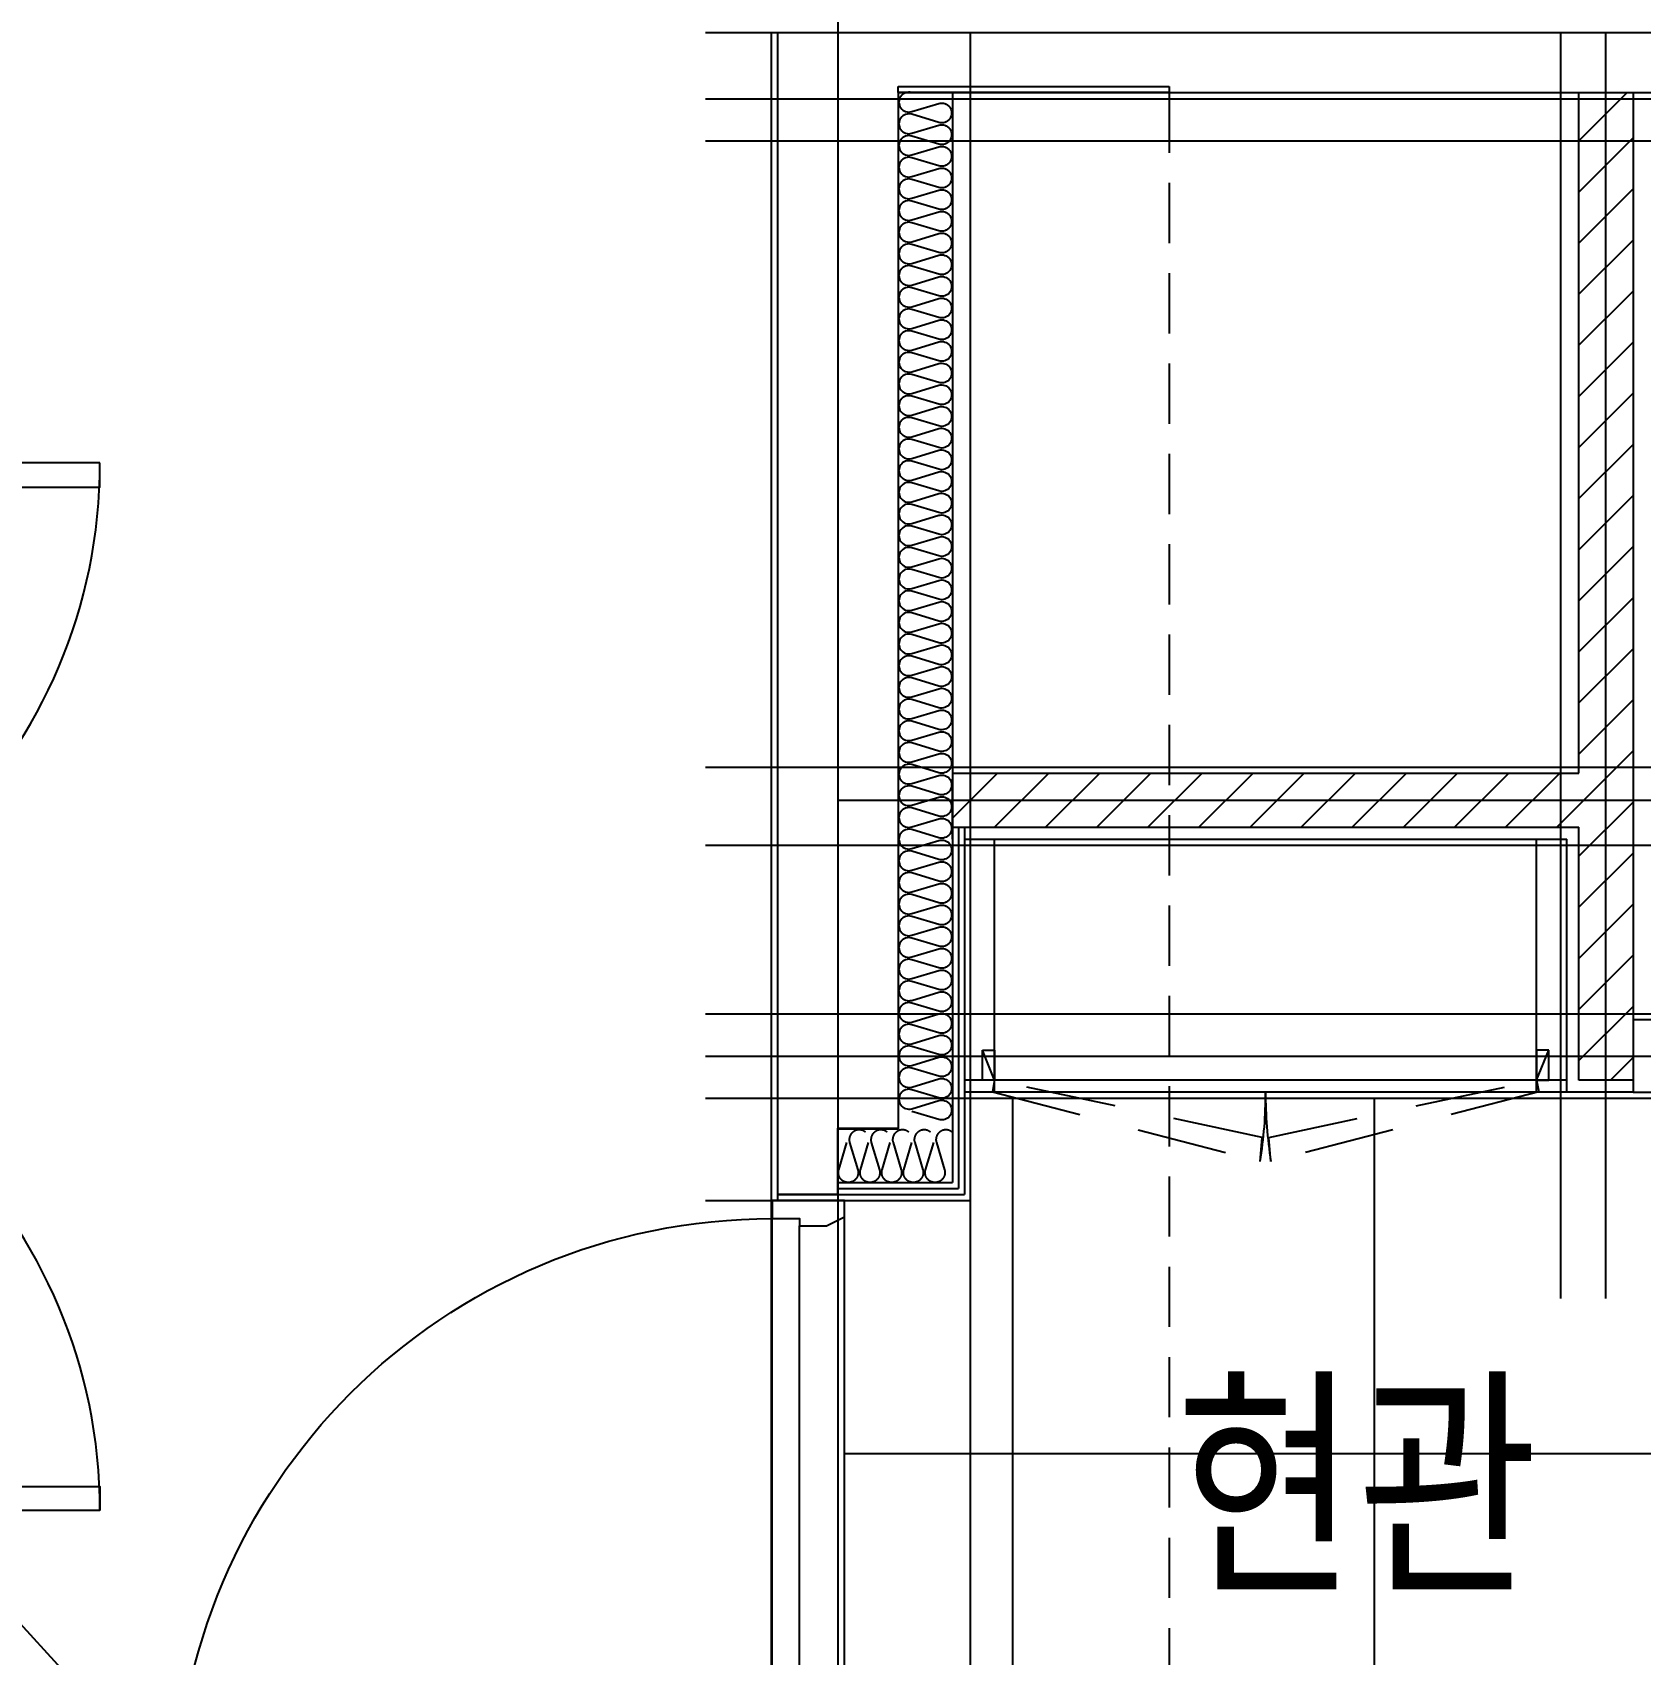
# Model space of a CAD drawing. Header units: millimetres. Extents: x 0 to 1390178, y 0 to 110113.
# Drawn here: x 721995 to 724665, y 31977 to 34671 of the extents above; entities that cross this region are included whole.
import ezdxf
from ezdxf.enums import TextEntityAlignment as Align
from ezdxf.xclip import XClip

# ---------------------------------------------------------------- set-up
doc = ezdxf.new("R2010")
doc.units = ezdxf.units.MM
doc.header["$LTSCALE"] = 100
doc.header["$XCLIPFRAME"] = 0
for name, pattern in [('X - 단위세대 확장형$0$CEN', [62, 60, -1, 0, -1]), ('X - 단위세대 확장형$0$HID', [1.5, 1, -0.5]), ('X - 단위세대 확장형$0$X-84$0$HD', [2.5, 1.5, -1]), ('X - 평면도$0$CEN', [62, 60, -1, 0, -1])]:
    doc.linetypes.add(name, pattern=pattern)
doc.layers.get('DEFPOINTS').update_dxf_attribs({"color": 145})
for name, color, linetype in [('AA-XXXX-TEXT', 3, 'Continuous'), ('SYM', 7, 'Continuous'), ('X - 단위세대 확장형$0$A-CEN', 1, 'X - 단위세대 확장형$0$CEN'), ('X - 단위세대 확장형$0$A-CON', 2, 'Continuous'), ('X - 단위세대 확장형$0$A-FIN', 8, 'Continuous'), ('X - 단위세대 확장형$0$A-GIP', 6, 'Continuous'), ('X - 단위세대 확장형$0$A-INS', 9, 'Continuous'), ('X - 단위세대 확장형$0$A-TILE', 253, 'Continuous'), ('X - 단위세대 확장형$0$A-WALB', 3, 'Continuous'), ('X - 단위세대 확장형$0$AA-WAXM-CONC', 2, 'Continuous'), ('X - 단위세대 확장형$0$AA-WAXM-DRYW', 7, 'Continuous'), ('X - 단위세대 확장형$0$AA-XXXX-CNTL', 1, 'X - 단위세대 확장형$0$CEN'), ('X - 단위세대 확장형$0$AA-XXXX-PATT', 8, 'Continuous'), ('X - 단위세대 확장형$0$X-84$0$AA-XXXX-FINL', 6, 'Continuous'), ('X - 단위세대 확장형$0$X-84$0$AA-XXXX-FUR', 8, 'Continuous'), ('X - 단위세대 확장형$0$결로방지단열재', 7, 'X - 단위세대 확장형$0$HID'), ('X - 평면도$0$AA-XXXX-CNTL', 1, 'X - 평면도$0$CEN')]:
    doc.layers.add(name, color=color, linetype=linetype)
doc.layers.add('X - 단위세대 확장형$0$A-door', color=4, linetype='Continuous', lineweight=25)
doc.layers.add('X - 평면도$0$A-door', color=4, linetype='Continuous', lineweight=25)
for name, color, linetype, plot in [('X - 단위세대 확장형$0$A-MC', 171, 'Continuous', False), ('X - 평면도$0$25', 25, 'Continuous', False), ('X - 평면도$0$DEFPOINT', 163, 'Continuous', False)]:
    doc.layers.add(name, color=color, linetype=linetype, plot=plot)
doc.styles.add('HAUD01', font='Dotum.ttf')

# ---------------------------------------------------------------- blocks, each defined once
blk = doc.blocks.new('X - 단위세대 확장형$0$D2-1050')
at = {"layer": 'DEFPOINTS'}
for p, q in [((-150, 109), (-150, 209)), ((1140, 109), (1140, 209)), ((-40, 109), (-150, 109)), ((-40, 9), (-40, 109)), ((-40, 109), (-30, 109)), ((1030, 109), (1020, 109)), ((1030, 9), (1030, 109)), ((1030, 109), (1140, 109)), ((-40, 9), (-30, 9)), ((1030, 9), (1020, 9))]:
    blk.add_line(p, q, dxfattribs=at)
at = {"layer": 'X - 단위세대 확장형$0$A-door', "color": 8}
for p, q in [((-3, 120), (993, 120)), ((12, 45), (978, 45)), ((0, 0), (990, 0))]:
    blk.add_line(p, q, dxfattribs=at)
at = {"layer": 'X - 단위세대 확장형$0$A-door'}
for points in [[(-30, 0), (0, 0), (0, 45), (12, 45), (12, 90), (-3, 120), (-30, 120)], [(1020, 0), (990, 0), (990, 45), (978, 45), (978, 90), (993, 120), (1020, 120)], [(45, 0), (45, -990), (0, -990), (0, 0)]]:
    blk.add_lwpolyline(points, close=True, dxfattribs=at)
at = {"layer": 'X - 단위세대 확장형$0$A-door', "color": 1}
blk.add_arc((0, 0), 990, 270, 0, dxfattribs=at)
blk = doc.blocks.new('X - 단위세대 확장형$0$X-84$0$C09014EF9')
at = {"layer": 'X - 단위세대 확장형$0$X-84$0$AA-XXXX-FUR', "color": 1, "linetype": 'ByBlock', "ltscale": 2}
blk.add_line((20, 50), (0, 0), dxfattribs=at)
blk.add_lwpolyline([(0, 0), (20, 0), (20, 50), (0, 50)], close=True, dxfattribs=at)
blk = doc.blocks.new('X - 단위세대 확장형$0$insul1')
blk.add_lwpolyline([(0, 0.25, 1.344031), (0.35, 0.25), (0.2, 0.75, -1.344031), (0.55, 0.75), (0.4, 0.25)], format="xyb")
blk = doc.blocks.new('X - 단위세대 확장형$0$A$Cbc2b9392')
at = {"layer": 'X - 단위세대 확장형$0$AA-XXXX-PATT'}
h = blk.add_hatch(dxfattribs=at)
h.set_pattern_fill('_USER', color=256, scale=60, angle=45, style=0, pattern_type=0)
h.set_pattern_definition([(45, (-1086821.98, -50563.11), (-42.426407, 42.426407), [])])
h.paths.add_polyline_path([(-7010, -1320), (-7010, -1740), (-6920, -1740), (-6920, -100), (-7010, -100), (-7010, -1230), (-8050, -1230), (-8050, -1320)])
h.paths.add_polyline_path([(-4650, -100), (-4740, -100), (-4740, -1740), (-4650, -1740)])
h.paths.add_polyline_path([(-7380, -4010), (-8010, -4010), (-8010, -4100), (-7290, -4100), (-7290, -3020), (-8010, -3020), (-8010, -3110), (-7380, -3110)])
at = {"layer": 'X - 단위세대 확장형$0$A-CEN'}
for p, q in [((-6965, -2102.5), (-6965, 0)), ((-8240, -1275), (-6808.5, -1275)), ((-8459.9, -1700), (-4695, -1700))]:
    blk.add_line(p, q, dxfattribs=at)
at = {"layer": 'X - 단위세대 확장형$0$A-FIN'}
for p, q in [((-8030, -1340), (-7030, -1340)), ((-7980, -1760), (-7980, -1340)), ((-7080, -1760), (-7080, -1340)), ((-7030, -1760), (-7030, -1340)), ((-7030, -1740), (-8030, -1740)), ((-7030, -1760), (-8030, -1760)), ((-6920, -1760), (-7030, -1760))]:
    blk.add_line(p, q, dxfattribs=at)
at = {"layer": 'X - 단위세대 확장형$0$A-GIP'}
for p, q in [((-8040, -1320), (-8040, -1920)), ((-8030, -1320), (-8030, -1930)), ((-8240, -1920), (-8040, -1920)), ((-8240, -1930), (-8030, -1930))]:
    blk.add_line(p, q, dxfattribs=at)
at = {"layer": 'X - 단위세대 확장형$0$A-INS'}
for p in [(-8050, -100), (-8240, -1910)]:
    blk.add_line(p, (-8050, -1910), dxfattribs=at)
at = {"layer": 'X - 단위세대 확장형$0$A-MC'}
for p, q in [((-8350, -11486.8), (-8350, 0)), ((-8020, -2990), (-8020, 0)), ((-7040, -2102.5), (-7040, 0)), ((-8459.9, -110), (-6817.6, -110)), ((-8459.9, -180), (-4620, -180)), ((-8459.9, -1220), (-6808.5, -1220)), ((-8459.9, -1350), (-6808.5, -1350)), ((-8459.9, -1630), (-4695, -1630)), ((-8459.9, -1770), (-4695, -1770)), ((-8459.9, -1940), (-8020, -1940))]:
    blk.add_line(p, q, dxfattribs=at)
at = {"layer": 'X - 단위세대 확장형$0$A-TILE'}
for p, q in [((-7950, -1770), (-7950, -3000)), ((-7350, -1770), (-7350, -3000)), ((-8229, -2360), (-6750, -2360))]:
    blk.add_line(p, q, dxfattribs=at)
at = {"layer": 'X - 단위세대 확장형$0$A-WALB'}
for p, q in [((-7010, -1230), (-7010, -100)), ((-6920, -100), (-6920, -1740)), ((-8050, -1230), (-8050, -1320)), ((-8050, -1230), (-7010, -1230)), ((-8050, -1320), (-7010, -1320)), ((-7010, -1740), (-7010, -1320)), ((-6920, -1740), (-7010, -1740))]:
    blk.add_line(p, q, dxfattribs=at)
at = {"layer": 'X - 단위세대 확장형$0$AA-WAXM-CONC'}
for p, q in [((-8340, 0), (-8340, -1930)), ((-8140, -100), (-8140, -1821.3)), ((-8140, -100), (-200, -100)), ((-8240, -1930), (-8240, -1821.3)), ((-8140, -1821.3), (-8240, -1821.3)), ((-8240, -1930), (-8340, -1930))]:
    blk.add_line(p, q, dxfattribs=at)
at = {"layer": 'X - 단위세대 확장형$0$AA-WAXM-DRYW'}
blk.add_line((-8050, -1340), (-8050, -1240), dxfattribs=at)
blk.add_lwpolyline([(-6880, -1640), (-6920, -1640), (-6920, -1760), (-6880, -1760)], close=True, dxfattribs=at)
at = {"layer": 'X - 단위세대 확장형$0$AA-XXXX-CNTL'}
for p, q in [((-8459.9, 0), (222.5, 0)), ((-8240, 0), (-8240, -11486.8))]:
    blk.add_line(p, q, dxfattribs=at)
at = {"layer": 'X - 단위세대 확장형$0$AA-XXXX-PATT'}
blk.add_line((-7010, -100), (-6920, -100), dxfattribs=at)
at = {"layer": 'X - 단위세대 확장형$0$X-84$0$AA-XXXX-FUR', "linetype": 'X - 단위세대 확장형$0$X-84$0$HD', "elevation": 0}
for points in [[(-7980, -1740), (-7983.5, -1759.7), (-7538.9, -1875), (-7535.4, -1835.3)], [(-7080, -1740), (-7076.5, -1759.7), (-7521.1, -1875), (-7524.6, -1835.3)]]:
    blk.add_lwpolyline(points, close=True, dxfattribs=at)
at = {"layer": 'X - 단위세대 확장형$0$X-84$0$AA-XXXX-FUR', "linetype": 'X - 단위세대 확장형$0$X-84$0$HD'}
for centre, start, end in [((-8212.3, -1765), 350.7251, 0.4202), ((-6847.7, -1765), 179.5798, 189.2749)]:
    blk.add_arc(centre, 682.3, start, end, dxfattribs=at)
at = {"layer": 'X - 단위세대 확장형$0$A-INS', "xscale": 90, "yscale": 90, "zscale": 90, "rotation": 270, "row_count": 1, "column_count": 47, "row_spacing": -2.366582715663035e-29, "column_spacing": 36}
blk.add_blockref('X - 단위세대 확장형$0$insul1', (-8140, -100), dxfattribs=at)
at = {"layer": 'X - 단위세대 확장형$0$A-INS'}
ref = blk.add_blockref('X - 단위세대 확장형$0$insul1', (-8045, -1821.3), dxfattribs=dict(at, xscale=90, yscale=90, zscale=90, rotation=180, row_count=1, column_count=5, row_spacing=2.68212707775144e-29, column_spacing=36))
XClip(ref).set_block_clipping_path([(0.0555555555, 0), (2.1666666667, 1)])
at = {"layer": 'X - 단위세대 확장형$0$X-84$0$AA-XXXX-FINL', "extrusion": (0, 0, -1), "rotation": 180}
blk.add_blockref('X - 단위세대 확장형$0$X-84$0$C09014EF9', (8000, -1690), dxfattribs=at)
at = {"layer": 'X - 단위세대 확장형$0$X-84$0$AA-XXXX-FINL', "extrusion": (0, 0, -1), "xscale": -1, "rotation": 180}
blk.add_blockref('X - 단위세대 확장형$0$X-84$0$C09014EF9', (7060, -1690), dxfattribs=at)
blk = doc.blocks.new('X - 단위세대 확장형$0$20220222-결로')
at = {"layer": 'X - 단위세대 확장형$0$A-CON'}
for p, q in [((200, 11120), (200, 11130)), ((200, 11130), (650, 11130)), ((650, 11130), (650, 11120))]:
    blk.add_line(p, q, dxfattribs=at)
at = {"layer": 'X - 단위세대 확장형$0$A-CON', "color": 8}
blk.add_line((650, 11120), (200, 11120), dxfattribs=at)
at = {"layer": 'X - 단위세대 확장형$0$결로방지단열재'}
blk.add_lwpolyline([(650, 11120), (650, 2190), (2180, 2190), (2180, 650), (7690, 650), (7690, 7600)], dxfattribs=at)
blk = doc.blocks.new('X - 단위세대 확장형', base_point=(-475.4, -286.7))
at = {"layer": 'X - 단위세대 확장형$0$A-door', "xscale": -1, "rotation": 270}
blk.add_blockref('X - 단위세대 확장형$0$D2-1050', (70473, 47603.1), dxfattribs=at)
blk.add_blockref('X - 단위세대 확장형$0$A$Cbc2b9392', (78822, 50563.1))
blk.add_blockref('X - 단위세대 확장형$0$20220222-결로', (70482, 39343.1))
blk = doc.blocks.new('20220114_기준층 실명')
at = {"layer": 'AA-XXXX-TEXT', "style": 'HAUD01', "width": 0.8}
blk.add_text('현관', height=300, dxfattribs=at).set_placement((-11345.7, 14949), align=Align.MIDDLE_CENTER)
blk = doc.blocks.new('X - CORE', base_point=(-475.4, -286.7))
at = {"layer": 'DEFPOINTS'}
blk.add_line((34027.2, -11180.9), (14850, 9860), dxfattribs=at)
blk = doc.blocks.new('*U1002')
at = {"layer": 'X - 평면도$0$25'}
blk.add_line((30, 0), (1770, 0), dxfattribs=at)
at = {"layer": 'X - 평면도$0$A-door'}
for points in [[(30, 870), (30, 0), (70, 0), (70, 870)], [(1770, 870), (1770, 0), (1730, 0), (1730, 870)], [(1.6, -135), (1.6, -148.4), (43.4, -148.4), (43.4, -46.6), (28.4, -46.6), (28.4, -1.6), (1.6, -1.6), (1.6, -15), (0, -15), (0, 0), (30, 0), (30, -45), (45, -45), (45, -150), (0, -150), (0, -135)], [(1798.4, -135), (1798.4, -148.4), (1756.6, -148.4), (1756.6, -46.6), (1771.6, -46.6), (1771.6, -1.6), (1798.4, -1.6), (1798.4, -15), (1800, -15), (1800, 0), (1770, 0), (1770, -45), (1755, -45), (1755, -150), (1800, -150), (1800, -135)]]:
    blk.add_lwpolyline(points, close=True, dxfattribs=at)
at = {"layer": 'X - 평면도$0$A-door', "color": 8}
for points in [[(20, -148.4), (1.6, -148.4), (1.6, -1.6), (20, -1.6), (20, -3.2), (3.2, -3.2), (3.2, -146.8), (20, -146.8)], [(1780, -148.4), (1798.4, -148.4), (1798.4, -1.6), (1780, -1.6), (1780, -3.2), (1796.8, -3.2), (1796.8, -146.8), (1780, -146.8)]]:
    blk.add_lwpolyline(points, close=True, dxfattribs=at)
for centre, start, end in [((30, 0), 0, 90), ((1770, 0), 90, 180)]:
    blk.add_arc(centre, 870, start, end, dxfattribs=at)
at = {"layer": 'X - 평면도$0$DEFPOINT'}
for p, q in [((-10, -5), (-10, -145)), ((1810, -5), (1810, -145))]:
    blk.add_line(p, q, dxfattribs=at)
blk = doc.blocks.new('X - 평면도$0$A$Cb25bff2f')
at = {"layer": 'X - 평면도$0$A-door', "rotation": 270}
blk.add_blockref('*U1002', (-14152.2, 16675.9), dxfattribs=at)
blk = doc.blocks.new('X - 평면도', base_point=(-475.4, -286.7))
at = {"layer": 'X - 평면도$0$AA-XXXX-CNTL'}
blk.add_line((1078582, 54910.3), (1078582, 22495.2), dxfattribs=at)
for name, p in [('X - CORE', (1056136.6, 44096.4)), ('X - 평면도$0$A$Cb25bff2f', (1090639.2, 33202.2))]:
    blk.add_blockref(name, p)

msp = doc.modelspace()

# ---------------------------------------------------------------- block references
at = {"layer": 'SYM'}
ref = msp.add_blockref('X - 단위세대 확장형', (652274.7, -16179.1), dxfattribs=at)
XClip(ref).set_block_clipping_path([(27286.2339647645, 22495.2025850526), (88213.6007378809, 68689.6277392105)])

# ---------------------------------------------------------------- next in the draw order: block references
ref = msp.add_blockref('X - 평면도', (-355725.3, -16179.1))
XClip(ref).set_block_clipping_path([(1027249.9161542748, 15892.4151621381), (1111249.9161542747, 75292.4151621381)])

# ---------------------------------------------------------------- next in the draw order: block references
at = {"layer": 'AA-XXXX-TEXT'}
msp.add_blockref('20220114_기준층 실명', (735539.4, 17309.8), dxfattribs=at)

doc.saveas('drawing.dxf')
